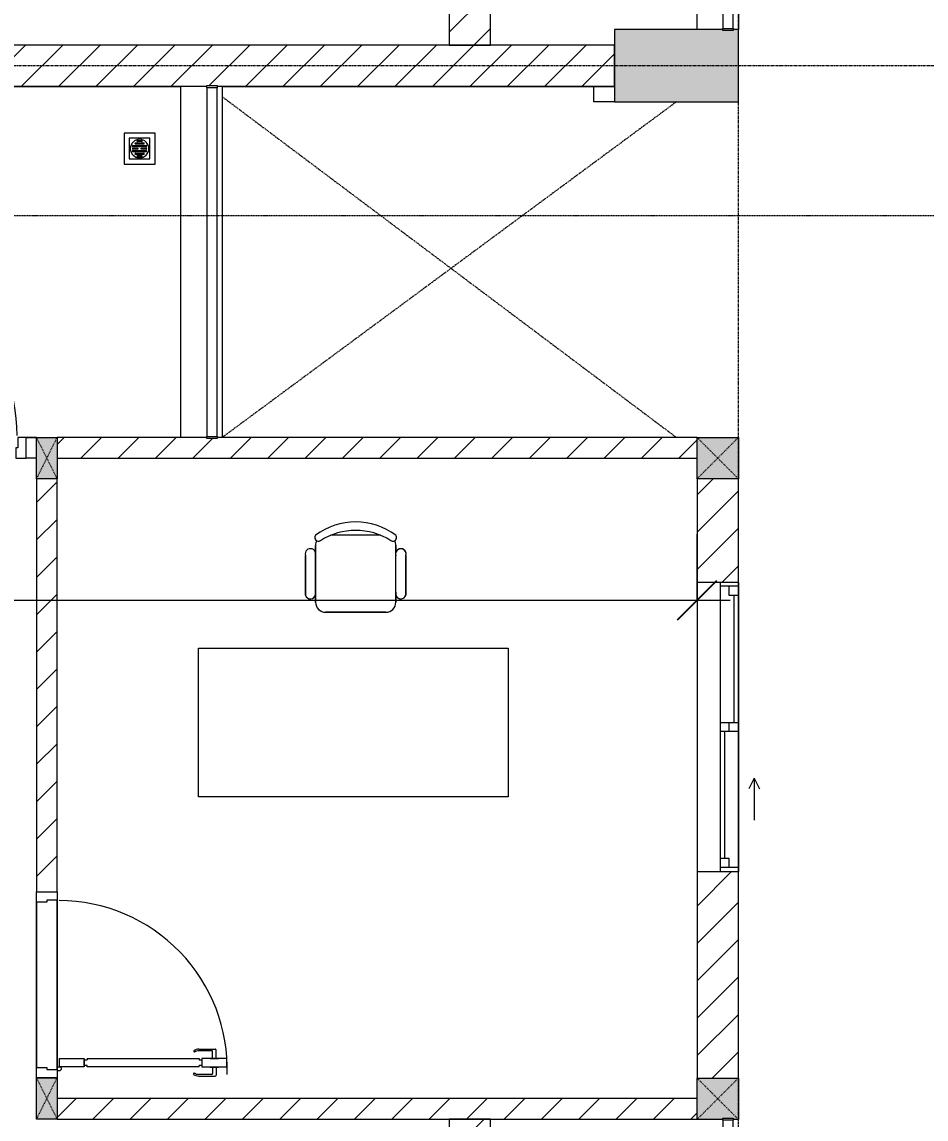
# Model space of a CAD drawing. Header units: millimetres. Extents: x 1591 to 239243, y -15958 to 82755.
# Drawn here: x 225781 to 230160, y 64837 to 70149 of the extents above; entities that cross this region are included whole.
import ezdxf

# ---------------------------------------------------------------- set-up
doc = ezdxf.new("R2010")
doc.units = ezdxf.units.MM
for name, pattern in [('Dash Dot 3_16_', [7.9375, 4.7625, -1.5875, 0, -1.5875]), ('Dash_2_', [6, 3, -3]), ('Demolished', [7.14375, 4.7625, -2.38125]), ('Grid Line', [22.225, 12.7, -3.175, 3.175, -3.175])]:
    doc.linetypes.add(name, pattern=pattern)
for name, color, linetype, lineweight in [('0-1', 250, 'Continuous', 5), ('A-ANNO-DIMS', 211, 'Continuous', 9), ('A-ANNO-DIMS-160', 211, 'Continuous', 9), ('A-DETL-DEMO', 6, 'Demolished', 9), ('A-DETL-GENF-1', 9, 'Continuous', 9), ('A-DOOR-1', 254, 'Continuous', 9), ('A-DOOR-2', 9, 'Continuous', 9), ('A-FLOR-1', 7, 'Continuous', 9), ('A-FLOR-2', 9, 'Continuous', 9), ('A-FLOR-HRAL', 11, 'Continuous', 9), ('A-FLOR-HRAL-1', 254, 'Continuous', 9), ('A-FLOR-HRAL-2', 9, 'Continuous', 9), ('A-GLAZ', 151, 'Continuous', 9), ('A-WALL', 113, 'Continuous', 9), ('A-WALL-1', 253, 'Continuous', 18), ('A-WALL-2', 9, 'Continuous', 9), ('A-WALL-3', 113, 'Continuous', 18), ('A-WALL-PATT-1', 10, 'Continuous', 9), ('A-WALL-PATT-2', 111, 'Continuous', 9), ('G-ANNO-SYMB-1', 111, 'Dash Dot 3_16_', 18), ('I-FURN', 30, 'Continuous', 9), ('I-FURN-1', 254, 'Continuous', 9), ('M-EQPM-1', 254, 'Continuous', 9), ('S-COLS', 52, 'Continuous', 9), ('S-COLS-1', 52, 'Continuous', 5), ('S-COLS-2', 250, 'Continuous', 18), ('S-COLS-3', 7, 'Continuous', 9), ('S-COLS-4', 254, 'Continuous', 9), ('S-COLS-5', 253, 'Continuous', 18), ('S-COLS-6', 52, 'Continuous', 18), ('S-COLS-HDLN', 52, 'Dash_2_', 9), ('S-COLS-HDLN-1', 9, 'Dash_2_', 9), ('S-GRID-1', 1, 'Grid Line', 9)]:
    doc.layers.add(name, color=color, linetype=linetype, lineweight=lineweight)
doc.styles.add('UTM Avo', font='UTM Avo.ttf', dxfattribs={"width": 0.9, "height": 400})
doc.dimstyles.new('1_Dim_chi_tiet_2_5_1', dxfattribs={"dimscale": 304.8, "dimtxt": 399.720379, "dimasz": 0.629921, "dimexe": 0.524934, "dimexo": 0.0625, "dimgap": 0.052493, "dimtad": 1, "dimdec": 0, "dimrnd": 5, "dimzin": 0, "dimdsep": 46, "dimtxsty": 'UTM Avo', "dimblk1": 'OBLIQUE', "dimblk2": 'OBLIQUE', "dimsah": 1, "dimcen": 0.09, "dimdle": 0.524934, "dimazin": 0, "dimtfac": 1, "dimtdec": 4, "dimtix": 1, "dimtmove": 0, "dimatfit": 3, "dimfxl": 1.049869, "dimfxlon": 1, "dimtvp": 1, "dimtolj": 1, "dimtzin": 0, "dimarcsym": 2})
pattern_1 = [(45, (0, 0), (-90.50967, 90.50967), [])]
pattern_2 = [(45, (101998.83, 0), (-90.50967, 90.50967), [])]

# ---------------------------------------------------------------- blocks, each defined once
blk = doc.blocks.new('NCV_TKTC_KET CAU_rvt-1-TKCS_MB TẦNG 5')
at = {"layer": 'S-COLS-1'}
blk.add_hatch(color=256, dxfattribs=at).paths.add_polyline_path([(126652.6, 69761.9), (127252.6, 69761.9), (127252.4, 70111.9), (127227.6, 70111.9), (127227.6, 70106.9), (127177.6, 70106.9), (127177.6, 70111.9), (126652.6, 70111.9), (126652.6, 69835.3)])
at = {"layer": 'A-FLOR-1'}
for p, q in [((123052.6, 69835.3), (124552.6, 69835.3)), ((124752.6, 69835.3), (126652.6, 69835.3)), ((123852.6, 68136.9), (123802.6, 68136.9))]:
    blk.add_line(p, q, dxfattribs=at)
at = {"layer": 'S-COLS-2'}
for p, q in [((126652.6, 70111.9), (126652.6, 69761.9)), ((127177.6, 70111.9), (126652.6, 70111.9)), ((127252.6, 70111.9), (127227.6, 70111.9)), ((127252.6, 69761.9), (127252.6, 70111.9)), ((126652.6, 69761.9), (127252.6, 69761.9))]:
    blk.add_line(p, q, dxfattribs=at)
at = {"layer": 'S-COLS-3'}
for p, q in [((126552.6, 69761.9), (126552.6, 69835.3)), ((126652.6, 69761.9), (126552.6, 69761.9))]:
    blk.add_line(p, q, dxfattribs=at)
blk = doc.blocks.new('DOOR_CW_01 CANH MO-PANEL KINH - DIW_01-900x2200-CỬA GỖ VÂN LAMINATE-553375-TKCS_MB TẦNG 5')
at = {"layer": 'A-DETL-GENF-1'}
for p, q in [((-397, -182), (-397, -62)), ((-397, -62), (-357, -62)), ((-357, -62), (-357, -182)), ((-357, -182), (-397, -182)), ((-397, -196), (-391, -196)), ((-397, -738), (-397, -196)), ((-391, -196), (-391, -182)), ((-391, -182), (-363, -182)), ((-363, -182), (-363, -196)), ((-357, -196), (-363, -196)), ((-357, -196), (-357, -738)), ((-442, -737), (-442, -816.5)), ((-434, -799.5), (-434, -737)), ((-433.9, -711.2), (-427.3, -715.8)), ((-397, -738), (-391, -738)), ((-391, -752), (-391, -738)), ((-357, -738), (-363, -738)), ((-363, -738), (-363, -752)), ((-320.1, -711.2), (-326.7, -715.8)), ((-320, -799.5), (-320, -737)), ((-312, -737), (-312, -816.5)), ((-399, -792.2), (-399, -831.8)), ((-397, -792.2), (-399, -792.2)), ((-357, -752), (-397, -752)), ((-397, -752), (-397, -872)), ((-397, -792.2), (-397, -831.8)), ((-363, -752), (-391, -752)), ((-357, -872), (-357, -752)), ((-357, -792.2), (-357, -831.8)), ((-357, -792.2), (-355, -792.2)), ((-355, -792.2), (-355, -831.8)), ((-399, -820.5), (-438, -820.5)), ((-399, -803.5), (-430, -803.5)), ((-399, -831.8), (-397, -831.8)), ((-355, -831.8), (-357, -831.8)), ((-355, -803.5), (-324, -803.5)), ((-355, -820.5), (-316, -820.5)), ((-397, -872), (-357, -872))]:
    blk.add_line(p, q, dxfattribs=at)
blk.add_circle((-407, -60), 10, dxfattribs=at)
for centre, radius, start, end in [((-407, -60), 814, 268, 0), ((-397, -737), 45, 145, 180), ((-397, -737), 37, 145, 180), ((-357, -737), 37, 0, 35), ((-357, -737), 45, 360, 35), ((-438, -816.5), 4, 180, 270), ((-430, -799.5), 4, 180, 270), ((-324, -799.5), 4, 270, 0), ((-316, -816.5), 4, 270, 0)]:
    blk.add_arc(centre, radius, start, end, dxfattribs=at)
at = {"layer": 'A-DOOR-2'}
for p, q in [((-450, -50), (-450, 50)), ((-450, 50), (-400, 50)), ((-400, 50), (-400, 0)), ((400, 0), (400, 50)), ((400, 50), (450, 50)), ((450, 50), (450, -50)), ((-410, -50), (-450, -50)), ((-410, 0), (-410, -50)), ((-400, 0), (-410, 0)), ((-407, -50), (-382, -50)), ((410, 0), (400, 0)), ((410, -50), (410, 0)), ((450, -50), (410, -50))]:
    blk.add_line(p, q, dxfattribs=at)
blk = doc.blocks.new('BAN LV A - BAN LV A_dwg_ban hoc2-348006-TKCS_MB TẦNG 5')
at = {"layer": 'I-FURN'}
for p, q in [((145.8, 437.4), (-145.8, 437.4)), ((-194.4, 388.8), (-194.4, 113.4)), ((194.4, 113.4), (194.4, 388.8)), ((-243, 354.4), (-243, 162)), ((194.4, 351.4), (194.4, 150.8)), ((243.7, 162), (243.7, 354.4)), ((-120.5, 64.8), (120.5, 64.8))]:
    blk.add_line(p, q, dxfattribs=at)
at = {"layer": 'I-FURN', "flags": 128}
blk.add_lwpolyline([(-737.8, 610.5), (-737.8, 1330.5), (-154.9, 1330.5), (762.2, 1330.5), (762.2, 610.5)], close=True, dxfattribs=at)
at = {"layer": 'I-FURN'}
for centre, radius, start, end in [((-145.8, 388.8), 48.6, 90, 180), ((145.8, 388.8), 48.6, 360, 90), ((-218.7, 347.3), 25.3, 343.7398, 163.7398), ((219.4, 347.3), 25.3, 16.2602, 170.7054), ((-218.7, 154.9), 25.3, 163.7398, 16.2602), ((219.4, 154.9), 25.3, 189.2946, 16.2602), ((-145.8, 113.4), 48.6, 180, 207.5844), ((145.8, 113.4), 48.6, 332.4156, 0), ((-180.2, 75.4), 17.8, 57.9726, 216.6901), ((0, 324), 324, 233.1301, 306.8699), ((0, 359.3), 318.2, 237.5758, 302.4242), ((180.2, 75.4), 17.8, 323.3099, 122.0274)]:
    blk.add_arc(centre, radius, start, end, dxfattribs=at)
blk = doc.blocks.new('BAN LV A - BAN LV A_dwg-348005-TKCS_MB TẦNG 5')
at = {"extrusion": (0, 0, -1), "zscale": -1, "rotation": 180}
blk.add_blockref('BAN LV A - BAN LV A_dwg_ban hoc2-348006-TKCS_MB TẦNG 5', (-729, 1383.7), dxfattribs=at)
blk = doc.blocks.new('BAN LV A - BAN LV A-401069-TKCS_MB TẦNG 5')
at = {"layer": 'I-FURN-1'}
for p, q in [((-8.8, -53.2), (1491.2, -53.2)), ((-8.8, -773.2), (-8.8, -53.2)), ((1491.2, -53.2), (1491.2, -773.2)), ((1491.2, -773.2), (-8.8, -773.2)), ((583.2, -946.3), (874.8, -946.3)), ((534.6, -1029.3), (534.6, -994.9)), ((923.4, -994.9), (923.4, -1032.3)), ((486, -1221.7), (486, -1029.3)), ((972.7, -1029.3), (972.7, -1221.7)), ((534.6, -1270.3), (534.6, -1235.9)), ((923.4, -1232.9), (923.4, -1270.3))]:
    blk.add_line(p, q, dxfattribs=at)
for centre, radius, start, end in [((583.2, -994.9), 48.6, 90, 180), ((874.8, -994.9), 48.6, 0, 90), ((510.3, -1036.4), 25.3, 16.2602, 163.7398), ((948.4, -1036.4), 25.3, 16.2602, 170.7054), ((510.3, -1228.8), 25.3, 163.7398, 343.7398), ((583.2, -1270.3), 48.6, 180, 207.5844), ((874.8, -1270.3), 48.6, 332.4156, 0), ((948.4, -1228.8), 25.3, 189.2946, 16.2602), ((548.9, -1308.3), 17.8, 119.404, 216.6901), ((729, -1059.7), 324, 233.1301, 306.8699), ((909.2, -1308.3), 17.8, 323.3099, 60.596)]:
    blk.add_arc(centre, radius, start, end, dxfattribs=at)
at = {"extrusion": (0, 0, -1), "zscale": -1, "rotation": 180}
blk.add_blockref('BAN LV A - BAN LV A_dwg-348005-TKCS_MB TẦNG 5', (0, 0), dxfattribs=at)
blk = doc.blocks.new('THU NUOC - THU NUOC-461820-TKCS_MB TẦNG 5')
at = {"layer": 'M-EQPM-1'}
for p, q in [((-66.3, 70.6), (-66.3, -79.4)), ((83.7, 70.6), (-66.3, 70.6)), ((83.7, -79.4), (83.7, 70.6)), ((58.7, 45.6), (-41.3, 45.6)), ((-41.3, 45.6), (-41.3, -54.4)), ((-23.3, 10.8), (40.9, 10.8)), ((40.9, 4.8), (-23.3, 4.8)), ((-11, 23.3), (28.5, 23.3)), ((28.5, 17.3), (-11, 17.3)), ((-1.1, 35.6), (18.5, 35.6)), ((18.5, 29.6), (-1.1, 29.6)), ((58.7, -54.4), (58.7, 45.6)), ((-23.3, -1.2), (0.7, -1.2)), ((0.7, -7.2), (-23.3, -7.2)), ((-23.3, -13.6), (40.9, -13.6)), ((40.9, -19.6), (-23.3, -19.6)), ((-11, -26.1), (28.5, -26.1)), ((28.5, -32.1), (-11, -32.1)), ((-1.1, -38.5), (18.5, -38.5)), ((18.5, -44.5), (-1.1, -44.5)), ((0.7, -1.2), (0.7, -7.2)), ((16.7, -1.2), (40.9, -1.2)), ((16.7, -7.2), (16.7, -1.2)), ((40.9, -7.2), (16.7, -7.2)), ((-66.3, -79.4), (83.7, -79.4)), ((-41.3, -54.4), (58.7, -54.4))]:
    blk.add_line(p, q, dxfattribs=at)
for centre, radius, start, end in [((8.7, -4.4), 45, 0, 180), ((8.7, -4.4), 45, 0, 180), ((-23.3, 7.8), 3, 90, 270), ((-11, 20.3), 3, 90, 270), ((-1.1, 32.6), 3, 90, 270), ((18.5, 32.6), 3, 270, 90), ((28.5, 20.3), 3, 270, 90), ((40.9, 7.8), 3, 270, 90), ((8.7, -4.4), 45, 180, 360), ((8.7, -4.4), 45, 180, 360), ((-23.3, -4.2), 3, 90, 270), ((-23.3, -16.6), 3, 90, 270), ((-11, -29.1), 3, 90, 270), ((-1.1, -41.5), 3, 90, 270), ((18.5, -41.5), 3, 270, 90), ((28.5, -29.1), 3, 270, 90), ((40.9, -4.2), 3, 270, 90), ((40.9, -16.6), 3, 270, 90)]:
    blk.add_arc(centre, radius, start, end, dxfattribs=at)
blk = doc.blocks.new('Railing - 50 x 10mm-901205-TKCS_MB TẦNG 5')
at = {"layer": 'A-FLOR-HRAL-2'}
for p, q in [((25, 5), (-25, 5)), ((-25, 5), (-25, -5)), ((25, -5), (25, 5)), ((-25, -5), (25, -5))]:
    blk.add_line(p, q, dxfattribs=at)
blk = doc.blocks.new('Railing - Railing-1003030-TKCS_MB TẦNG 5')
at = {"layer": 'A-FLOR-HRAL-2'}
for p, q in [((101769.1, 60569.6), (101769.1, 58880.8)), ((101819.1, 58880.8), (101819.1, 60569.6))]:
    blk.add_line(p, q, dxfattribs=at)
at = {"extrusion": (0, 0, -1), "zscale": -1}
for p in [(-101794.1, 60574.6), (-101794.1, 58875.8)]:
    blk.add_blockref('Railing - 50 x 10mm-901205-TKCS_MB TẦNG 5', p, dxfattribs=at)
blk = doc.blocks.new('G1_SOF - BO TRU - 100x200-746114-TKCS_MB TẦNG 5')
at = {"layer": 'S-COLS'}
blk.add_hatch(color=256, dxfattribs=at).paths.add_polyline_path([(50, -100), (50, 100), (-50, 100), (-50, -100)])
at = {"layer": 'S-COLS-5'}
for p, q in [((-50, 100), (50, 100)), ((-50, -100), (-50, 100)), ((50, 100), (50, -100)), ((50, -100), (-50, -100))]:
    blk.add_line(p, q, dxfattribs=at)
at = {"layer": 'S-COLS-HDLN-1'}
for p, q in [((50, -100), (-50, 100)), ((-50, -100), (50, 100))]:
    blk.add_line(p, q, dxfattribs=at)
blk = doc.blocks.new('DOOR_CW_01 CANH MO-PANEL KINH - DIG_01-900x2200-CỬA NHÔM KÍNH-901226-TKCS_MB TẦNG 5')
at = {"layer": 'A-DETL-GENF-1'}
for p, q in [((-397, 872), (-357, 872)), ((-397, 752), (-397, 872)), ((-357, 872), (-357, 752)), ((-442, 737), (-442, 816.5)), ((-399, 820.5), (-438, 820.5)), ((-434, 799.5), (-434, 737)), ((-399, 803.5), (-430, 803.5)), ((-399, 831.8), (-397, 831.8)), ((-399, 792.2), (-399, 831.8)), ((-397, 792.2), (-397, 831.8)), ((-357, 792.2), (-357, 831.8)), ((-355, 831.8), (-357, 831.8)), ((-355, 792.2), (-355, 831.8)), ((-355, 820.5), (-316, 820.5)), ((-355, 803.5), (-324, 803.5)), ((-320, 799.5), (-320, 737)), ((-312, 737), (-312, 816.5)), ((-397, 792.2), (-399, 792.2)), ((-357, 752), (-397, 752)), ((-363, 752), (-391, 752)), ((-391, 752), (-391, 738)), ((-363, 738), (-363, 752)), ((-357, 792.2), (-355, 792.2)), ((-433.9, 711.2), (-427.3, 715.8)), ((-397, 738), (-391, 738)), ((-397, 738), (-397, 196)), ((-357, 738), (-363, 738)), ((-357, 196), (-357, 738)), ((-320.1, 711.2), (-326.7, 715.8)), ((-397, 196), (-391, 196)), ((-357, 182), (-397, 182)), ((-397, 182), (-397, 62)), ((-391, 196), (-391, 182)), ((-391, 182), (-363, 182)), ((-357, 196), (-363, 196)), ((-363, 182), (-363, 196)), ((-357, 62), (-357, 182)), ((-397, 62), (-357, 62))]:
    blk.add_line(p, q, dxfattribs=at)
blk.add_circle((-407, 60), 10, dxfattribs=at)
for centre, radius, start, end in [((-407, 60), 814, 360, 92), ((-438, 816.5), 4, 90, 180), ((-430, 799.5), 4, 90, 180), ((-324, 799.5), 4, 360, 90), ((-316, 816.5), 4, 0, 90), ((-397, 737), 45, 180, 215), ((-397, 737), 37, 180, 215), ((-357, 737), 37, 325, 0), ((-357, 737), 45, 325, 0)]:
    blk.add_arc(centre, radius, start, end, dxfattribs=at)
at = {"layer": 'A-DOOR-2'}
for p, q in [((-410, 50), (-450, 50)), ((-450, 50), (-450, -50)), ((-410, 0), (-410, 50)), ((-400, 0), (-410, 0)), ((-407, 50), (-382, 50)), ((-400, -50), (-400, 0)), ((410, 0), (400, 0)), ((400, 0), (400, -50)), ((450, 50), (410, 50)), ((410, 50), (410, 0)), ((450, -50), (450, 50)), ((-450, -50), (-400, -50)), ((400, -50), (450, -50))]:
    blk.add_line(p, q, dxfattribs=at)
blk = doc.blocks.new('NCV_TKTC_TANG 5_rvt-1-TKCS_MB TẦNG 5')
at = {"layer": 'A-WALL-PATT-1'}
h = blk.add_hatch(dxfattribs=at)
h.set_pattern_fill('FP_1', color=256, style=0, pattern_type=2)
h.set_pattern_definition(pattern_1)
h.paths.add_polyline_path([(124626.4, 68036.9), (127052.6, 68036.9), (127052.6, 68136.9), (124727.6, 68136.9), (124727.6, 68131.5), (124677.6, 68131.5), (124677.6, 68136.9), (123952.6, 68136.9), (123952.6, 68036.9)])
h = blk.add_hatch(dxfattribs=at)
h.set_pattern_fill('FP_1', color=256, style=0, pattern_type=2)
h.set_pattern_definition(pattern_1)
h.paths.add_polyline_path([(123952.6, 65937.3), (123952.6, 67936.5), (123852.6, 67936.5), (123852.6, 65937.3), (123902.6, 65937.3)])
h = blk.add_hatch(dxfattribs=at)
h.set_pattern_fill('FP_1', color=256, style=0, pattern_type=2)
h.set_pattern_definition(pattern_1)
h.paths.add_polyline_path([(123952.6, 64836.9), (127052.6, 64836.9), (127052.6, 64936.9), (123952.6, 64936.9)])
at = {"layer": 'A-FLOR-2'}
for p, q in [((123802.6, 68136.9), (123852.6, 68136.9)), ((123852.6, 68036.9), (123802.6, 68036.9)), ((123852.6, 65087.3), (123852.6, 65887.3)), ((123852.6, 65887.3), (123852.6, 65087.3)), ((123952.6, 65897.3), (123952.6, 65077.3)), ((123952.6, 65077.3), (123952.6, 65897.3))]:
    blk.add_line(p, q, dxfattribs=at)
at = {"layer": 'A-WALL-1'}
for p, q in [((124677.6, 68136.9), (123952.6, 68136.9)), ((127052.6, 68136.9), (124727.6, 68136.9)), ((123952.6, 68036.9), (127052.6, 68036.9)), ((123852.6, 67936.5), (123852.6, 65937.3)), ((123952.6, 67936.5), (123852.6, 67936.5)), ((123952.6, 65937.3), (123952.6, 67936.5)), ((127052.6, 64936.9), (123952.6, 64936.9)), ((123952.6, 64836.9), (127052.6, 64836.9))]:
    blk.add_line(p, q, dxfattribs=at)
at = {"layer": 'A-WALL-2'}
for p, q in [((124552.6, 68136.9), (124552.6, 69836.9)), ((124752.6, 69836.9), (124752.6, 68136.9)), ((123852.6, 65087.3), (123852.6, 65887.3)), ((123952.6, 65897.3), (123952.6, 65077.3))]:
    blk.add_line(p, q, dxfattribs=at)
at = {"layer": 'A-DOOR-1'}
blk.add_blockref('DOOR_CW_01 CANH MO-PANEL KINH - DIG_01-900x2200-CỬA NHÔM KÍNH-901226-TKCS_MB TẦNG 5', (123352.6, 68086.9), dxfattribs=at)
at = {"layer": 'A-DOOR-1', "rotation": 90.00000000000072}
blk.add_blockref('DOOR_CW_01 CANH MO-PANEL KINH - DIW_01-900x2200-CỬA GỖ VÂN LAMINATE-553375-TKCS_MB TẦNG 5', (123902.6, 65487.3), dxfattribs=at)
at = {"layer": 'A-FLOR-HRAL-1'}
blk.add_blockref('Railing - Railing-1003030-TKCS_MB TẦNG 5', (22908.5, 9260.7), dxfattribs=at)
at = {"layer": 'I-FURN-1', "rotation": 180}
blk.add_blockref('BAN LV A - BAN LV A-401069-TKCS_MB TẦNG 5', (126128.2, 66344.2), dxfattribs=at)
at = {"layer": 'M-EQPM-1', "rotation": 180}
blk.add_blockref('THU NUOC - THU NUOC-461820-TKCS_MB TẦNG 5', (124361.2, 69530.9), dxfattribs=at)
at = {"layer": 'S-COLS-4', "rotation": 180}
for p in [(123902.6, 68036.9), (123902.6, 64936.9)]:
    blk.add_blockref('G1_SOF - BO TRU - 100x200-746114-TKCS_MB TẦNG 5', p, dxfattribs=at)
blk = doc.blocks.new('G1_SOF - BO TRU - 200x200-3055084-TKCS_MB TẦNG 5')
at = {"layer": 'S-COLS'}
blk.add_hatch(color=256, dxfattribs=at).paths.add_polyline_path([(8.4, 100), (-100, 100), (-100, -100), (100, -100), (100, 100)])
at = {"layer": 'S-COLS-6'}
for p, q in [((-100, 100), (100, 100)), ((-100, -100), (-100, 100)), ((100, 100), (100, -100)), ((100, -100), (-100, -100))]:
    blk.add_line(p, q, dxfattribs=at)
at = {"layer": 'S-COLS-HDLN'}
for p, q in [((100, -100), (-100, 100)), ((-100, -100), (100, 100))]:
    blk.add_line(p, q, dxfattribs=at)
blk = doc.blocks.new('G1_SOF - BO TRU - 200x200-V35-TKCS_MB TẦNG 5')
at = {"layer": 'S-COLS'}
blk.add_hatch(color=256, dxfattribs=at).paths.add_polyline_path([(-100, 100), (-99.9, -100), (100, -100), (100, 100), (-25, 98.4), (-25, 94), (-75, 94), (-75, 100), (-99.9, 100)])
at = {"layer": 'S-COLS-6'}
for p, q in [((-100, 100), (-75, 100)), ((-100, -100), (-100, 100)), ((-25, 100), (100, 100)), ((100, 100), (100, -100)), ((100, -100), (-100, -100))]:
    blk.add_line(p, q, dxfattribs=at)
at = {"layer": 'S-COLS-HDLN'}
for p, q in [((100, -100), (-100, 100)), ((-100, -100), (100, 100))]:
    blk.add_line(p, q, dxfattribs=at)
blk = doc.blocks.new('1_FAMILY RVT - W01-WxH 1400x1400xmm-389822-TKCS_MB TẦNG 5')
at = {"layer": 'A-GLAZ'}
for p, q in [((248.4, 172.39), (299.2, 197.79)), ((248.4, 172.39), (299.2, 146.99)), ((248.4, 172.39), (451.6, 172.39)), ((-700, 96.19), (-700, -103.81)), ((700, 96.19), (-700, 96.19)), ((-700, 96.19), (-636.5, 96.19)), ((-680.95, 96.19), (-680.95, 7.29)), ((-636.5, 96.19), (-22.225, 96.19)), ((-636.5, 96.19), (-636.5, 51.74)), ((-636.5, 73.965), (-22.225, 73.965)), ((-22.225, 7.29), (-22.225, 96.19)), ((-22.225, 96.19), (22.225, 96.19)), ((22.225, 96.19), (680.95, 96.19)), ((22.225, 96.19), (22.225, 7.29)), ((680.95, 96.19), (700, 96.19)), ((680.95, 96.19), (680.95, 7.29)), ((700, -103.81), (700, 96.19)), ((-700, 7.29), (-680.95, 7.29)), ((-636.5, 51.74), (-680.95, 51.74)), ((-680.95, 7.29), (-22.225, 7.29)), ((22.225, 51.74), (-22.225, 51.74)), ((-22.225, 7.29), (22.225, 7.29)), ((22.225, 29.515), (636.5, 29.515)), ((22.225, 7.29), (636.5, 7.29)), ((636.5, 51.74), (636.5, 7.29)), ((680.95, 51.74), (636.5, 51.74)), ((636.5, 7.29), (700, 7.29)), ((-700, -103.81), (700, -103.81))]:
    blk.add_line(p, q, dxfattribs=at)
blk = doc.blocks.new('Railing - 50 x 10mm-1251311-TKCS_MB TẦNG 5')
at = {"layer": 'A-FLOR-HRAL'}
for p, q in [((25, 5), (-25, 5)), ((-25, 5), (-25, -5)), ((25, -5), (25, 5)), ((-25, -5), (25, -5))]:
    blk.add_line(p, q, dxfattribs=at)
blk = doc.blocks.new('Railing - Railing-3262854-TKCS_MB TẦNG 5')
at = {"layer": 'A-FLOR-HRAL'}
for p, q in [((127177.6, 73030.3), (127177.6, 70116.9)), ((127227.6, 70116.9), (127227.6, 73030.3))]:
    blk.add_line(p, q, dxfattribs=at)
at = {"extrusion": (0, 0, -1), "zscale": -1}
for p in [(-127202.6, 73035.3), (-127202.6, 70111.9)]:
    blk.add_blockref('Railing - 50 x 10mm-1251311-TKCS_MB TẦNG 5', p, dxfattribs=at)
blk = doc.blocks.new('Railing - Railing-3262871-TKCS_MB TẦNG 5')
at = {"layer": 'A-FLOR-HRAL'}
for p, q in [((127177.6, 64831.3), (127177.6, 61916.9)), ((127227.6, 61916.9), (127227.6, 64831.3))]:
    blk.add_line(p, q, dxfattribs=at)
at = {"extrusion": (0, 0, -1), "zscale": -1}
for p in [(-127202.6, 64836.3), (-127202.6, 61911.9)]:
    blk.add_blockref('Railing - 50 x 10mm-1251311-TKCS_MB TẦNG 5', p, dxfattribs=at)
blk = doc.blocks.new('DIMBLOCK318-TKCS_MB TẦNG 5')
at = {"layer": 'A-ANNO-DIMS-160'}
for p, q in [((220701.4, 67668.8), (220701.4, 67188.8)), ((220701.4, 67348.8), (220701.4, 67668.8)), ((229051.4, 67668.8), (229051.4, 67188.8)), ((229051.4, 67348.8), (229051.4, 67668.8)), ((220541.4, 67348.8), (229211.4, 67348.8))]:
    blk.add_line(p, q, dxfattribs=at)
at = {"layer": 'A-ANNO-DIMS-160', "lineweight": 25}
for p, q in [((220701.4, 67348.8), (220797.4, 67444.8)), ((229051.4, 67348.8), (229147.4, 67444.8)), ((220701.4, 67348.8), (220605.4, 67252.8)), ((229051.4, 67348.8), (228955.4, 67252.8))]:
    blk.add_line(p, q, dxfattribs=at)
at = {"layer": 'A-ANNO-DIMS-160', "color": 0, "insert": (224328.6, 67868.4), "char_height": 400, "width": 1314.636, "attachment_point": 1, "line_spacing_factor": 1.110334, "style": 'UTM Avo'}
blk.add_mtext('8350', dxfattribs=at)
blk = doc.blocks.new('_Oblique')
at = {"color": 0, "linetype": 'ByBlock', "lineweight": -2}
blk.add_line((-0.5, -0.5), (0.5, 0.5), dxfattribs=at)

msp = doc.modelspace()

# ---------------------------------------------------------------- hatches: boundary and pattern name
at = {"layer": 'A-WALL-PATT-2'}
h = msp.add_hatch(dxfattribs=at)
h.set_pattern_fill('FP_1', color=256, style=0, pattern_type=2)
h.set_pattern_definition(pattern_2)
h.paths.add_polyline_path([(227851.4, 70036.9), (228051.4, 70036.9), (228051.4, 70360.3), (227851.4, 70360.3), (227851.4, 70111.9)])
h.paths.add_polyline_path([(227951.4, 72860.3), (228051.4, 72860.3), (228051.4, 73236.9), (227851.4, 73236.9), (227851.4, 72860.3)])
h = msp.add_hatch(dxfattribs=at)
h.set_pattern_fill('FP_1', color=256, style=0, pattern_type=2)
h.set_pattern_definition(pattern_2)
h.paths.add_polyline_path([(227431.3, 69836.9), (228651.4, 69836.9), (228651.4, 70036.9), (225051.4, 70036.9), (225051.4, 69836.9), (226676.4, 69836.9), (226676.4, 69840.3), (226726.4, 69840.3), (226726.4, 69836.9)])
h = msp.add_hatch(dxfattribs=at)
h.set_pattern_fill('FP_1', color=256, style=0, pattern_type=2)
h.set_pattern_definition(pattern_2)
h.paths.add_polyline_path([(229251.3, 65035.3), (229251.4, 65035.3), (229251.3, 66035.3), (229051.4, 66035.3), (229051.4, 65035.3), (229218.1, 65035.3)])
h.paths.add_polyline_path([(229251.3, 67435.3), (229251.4, 67435.3), (229251.3, 67936.9), (229051.4, 67936.9), (229051.4, 67435.3)])
h = msp.add_hatch(dxfattribs=at)
h.set_pattern_fill('FP_1', color=256, style=0, pattern_type=2)
h.set_pattern_definition(pattern_2)
h.paths.add_polyline_path([(228051.4, 61836.9), (228051.4, 62160.3), (227851.4, 62160.3), (227851.4, 61836.9)])
h.paths.add_polyline_path([(228051.4, 64660.3), (228051.4, 64836.9), (227851.4, 64835.3), (227851.4, 64660.3), (227951.4, 64660.3)])

# ---------------------------------------------------------------- linework, layer by layer
at = {"layer": 'A-DETL-DEMO'}
for p, q in [((226751.3, 69786.9), (228951.4, 68136.9)), ((228951.4, 69761.9), (226751.3, 68136.9))]:
    msp.add_line(p, q, dxfattribs=at)
at = {"layer": 'A-WALL'}
for p, q in [((229051.4, 70111.9), (229051.4, 73035.3)), ((229251.4, 73035.3), (229251.4, 70111.9))]:
    msp.add_line(p, q, dxfattribs=at)
at = {"layer": 'A-WALL-3'}
for p, q in [((227851.4, 70360.3), (227851.4, 70036.9)), ((228051.4, 70036.9), (228051.4, 70360.3)), ((228651.4, 70036.9), (225051.4, 70036.9)), ((227851.4, 70036.9), (228051.4, 70036.9)), ((228651.4, 69836.9), (228651.4, 70036.9)), ((225051.4, 69836.9), (226676.4, 69836.9)), ((226726.4, 69836.9), (228651.4, 69836.9)), ((229051.4, 67936.9), (229051.4, 67435.3)), ((229251.4, 67435.3), (229251.4, 67936.9)), ((229051.4, 66035.3), (229051.4, 65035.3)), ((229251.4, 65035.3), (229251.4, 66035.3)), ((228051.4, 64836.9), (227851.4, 64836.9)), ((227851.4, 64836.9), (227851.4, 64660.3)), ((228051.4, 64660.3), (228051.4, 64836.9))]:
    msp.add_line(p, q, dxfattribs=at)
at = {"layer": 'G-ANNO-SYMB-1'}
msp.add_line((130746.6, 69211.5), (236925.7, 69211.5), dxfattribs=at)
at = {"layer": 'S-GRID-1'}
for p, q in [((229251.4, 19118.3), (229251.4, 76659.6)), ((229978.4, 69936.9), (136410.9, 69936.9)), ((233978.4, 69936.9), (229978.4, 69936.9))]:
    msp.add_line(p, q, dxfattribs=at)

# ---------------------------------------------------------------- block references
at = {"layer": '0-1'}
for name in ['NCV_TKTC_KET CAU_rvt-1-TKCS_MB TẦNG 5', 'NCV_TKTC_TANG 5_rvt-1-TKCS_MB TẦNG 5']:
    msp.add_blockref(name, (101998.8, 0), dxfattribs=at)
at = {"layer": 'A-FLOR-HRAL'}
for name in ['Railing - Railing-3262854-TKCS_MB TẦNG 5', 'Railing - Railing-3262871-TKCS_MB TẦNG 5']:
    msp.add_blockref(name, (101998.8, 0), dxfattribs=at)
at = {"layer": 'A-GLAZ', "rotation": 270}
msp.add_blockref('1_FAMILY RVT - W01-WxH 1400x1400xmm-389822-TKCS_MB TẦNG 5', (229155.2, 66735.3), dxfattribs=at)
at = {"layer": 'S-COLS', "rotation": 180}
for name, p in [('G1_SOF - BO TRU - 200x200-3055084-TKCS_MB TẦNG 5', (229151.4, 68036.9)), ('G1_SOF - BO TRU - 200x200-V35-TKCS_MB TẦNG 5', (229151.4, 64935.3))]:
    msp.add_blockref(name, p, dxfattribs=at)

# ---------------------------------------------------------------- dimensions: what is measured, and where the dimension line sits
at = {"layer": 'A-ANNO-DIMS'}
dim = msp.add_linear_dim(base=(229051.4, 67348.8), p1=(220701.4, 67668.8), p2=(229051.4, 67668.8), dimstyle='1_Dim_chi_tiet_2_5_1', override={"dimpost": '<>', "dimfxl": 8350}, dxfattribs=at)
dim.commit()
dim.dimension.update_dxf_attribs({"geometry": 'DIMBLOCK318-TKCS_MB TẦNG 5', "text_midpoint": (224876.4, 67571.8)})

doc.saveas('drawing.dxf')
